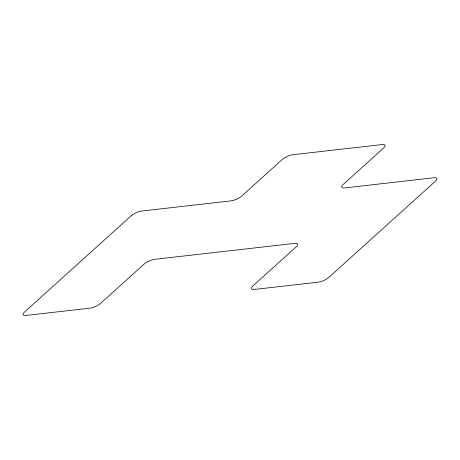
<?xml version="1.0" encoding="UTF-8"?>
<svg xmlns="http://www.w3.org/2000/svg" width="460" height="460" viewBox="0 0 460 460"><rect width="100%" height="100%" fill="white"/><g stroke="black" fill="none" stroke-linecap="round" stroke-linejoin="round"><path stroke-width="0.69" d="M131.215 215.786L24.483 312.064A8.217 2.633 -24.1 0 0 26.059 315.439L89.965 308.16A8.217 2.633 -24.1 0 0 100.562 303.399L144.152 264.075A8.217 2.633 -24.1 0 1 154.75 259.313L294.728 243.374A8.217 2.633 -24.1 0 1 296.303 246.75L252.712 286.074A8.217 2.633 -24.1 0 0 254.288 289.449L318.188 282.17A8.217 2.633 -24.1 0 0 328.785 277.409L435.516 181.131A8.217 2.633 -24.1 0 0 433.941 177.755L344.678 187.921A8.217 2.633 -24.1 0 1 343.103 184.546L383.692 147.936A8.217 2.633 -24.1 0 0 382.11 144.561L292.853 154.727A8.217 2.633 -24.1 0 0 282.256 159.488L241.667 196.098A8.217 2.633 -24.1 0 1 231.069 200.859L141.812 211.025A8.217 2.633 -24.1 0 0 131.215 215.786"/></g></svg>
